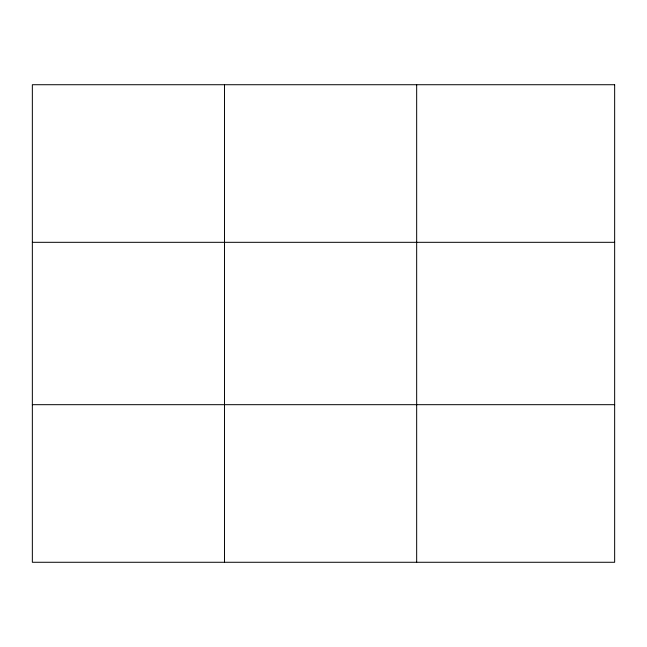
<?xml version="1.0" encoding="UTF-8"?>
<svg xmlns="http://www.w3.org/2000/svg" width="647" height="647" viewBox="0 0 647 647"><rect width="100%" height="100%" fill="white"/><g stroke="black" fill="none" stroke-linecap="round" stroke-linejoin="round"><path stroke-width="0.97" d="M224.509 84.725L224.509 562.275M416.668 84.725L416.668 562.275M32.35 242.318L614.65 242.318M32.35 404.682L614.65 404.682M614.65 84.725L32.35 84.725L32.35 562.275L614.65 562.275L614.65 84.725"/></g></svg>
